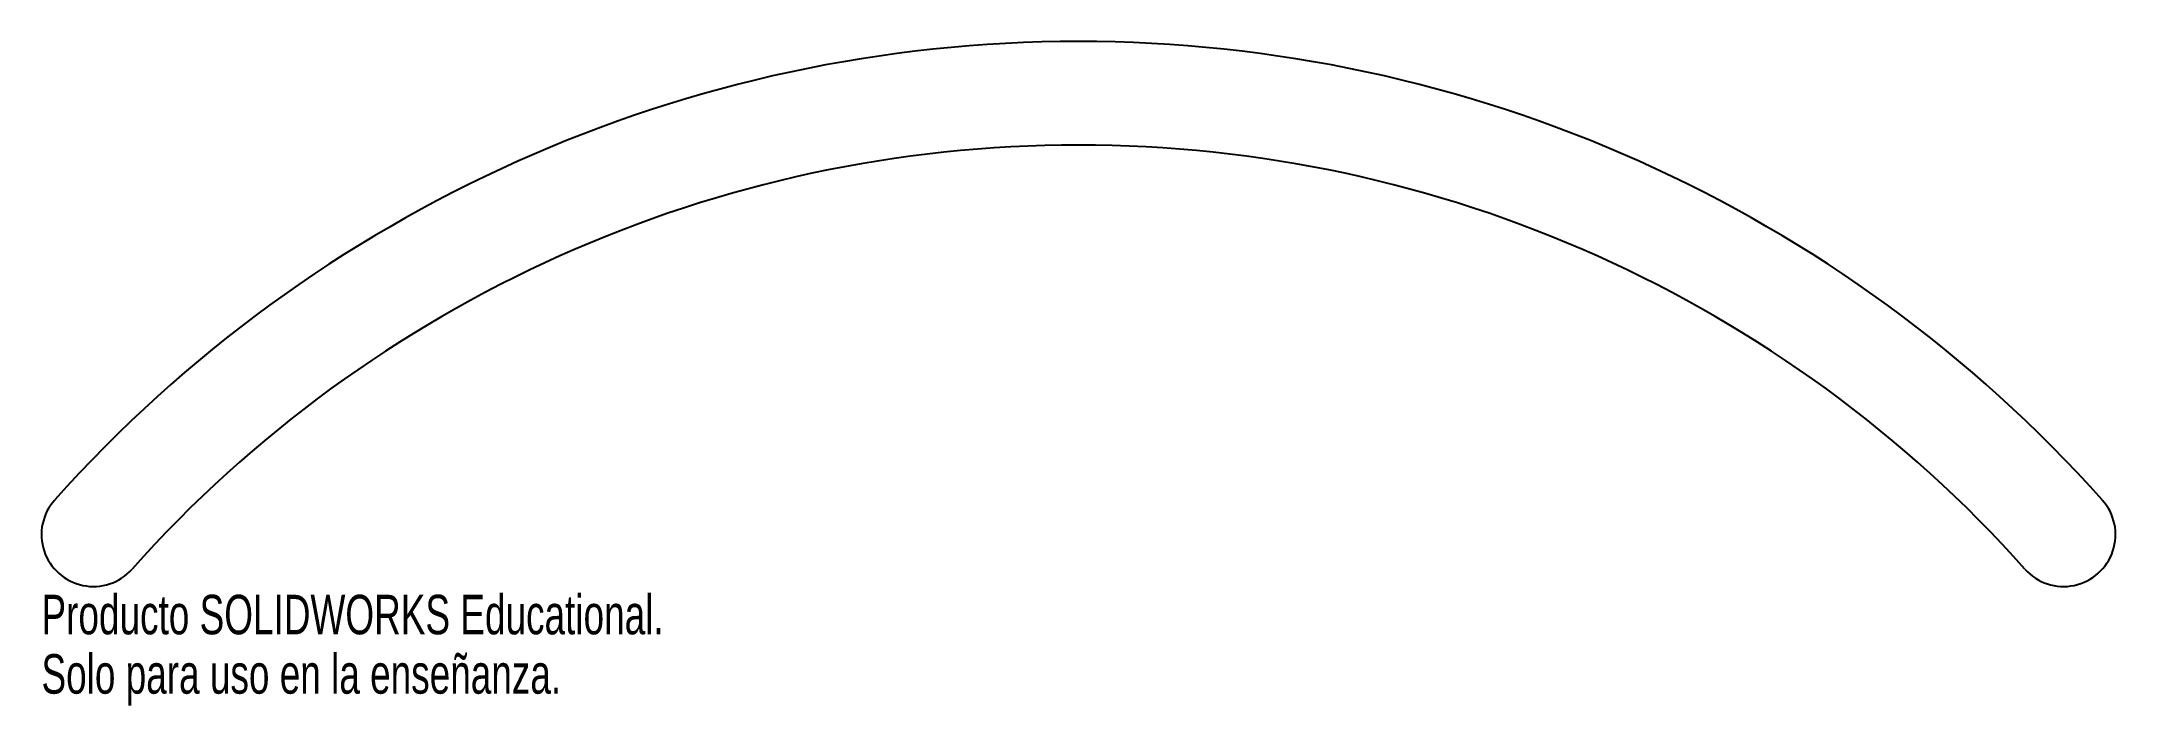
# Model space of a CAD drawing. Header units: inches. Extents: x -5 to 5, y -0.8 to 2.4.
import ezdxf

# ---------------------------------------------------------------- set-up
doc = ezdxf.new("R2010")
doc.units = ezdxf.units.IN
doc.header["$MEASUREMENT"] = 0
doc.styles.add('SLDTEXTSTYLE0', font='TXT', dxfattribs={"width": 0.7})

msp = doc.modelspace()

# ---------------------------------------------------------------- linework, layer by layer
at = {"color": 7, "linetype": 'Continuous', "lineweight": 25}
for centre, radius, start, end in [((0, -4.244), 6.62, 41.7829, 138.2171), ((0, -4.241), 6.118, 41.7623, 138.2377), ((-4.75, 0), 0.25, 138.2171, 318.2377), ((4.75, 0), 0.25, 221.7623, 41.7829)]:
    msp.add_arc(centre, radius, start, end, dxfattribs=at)

# ---------------------------------------------------------------- texts
at = {"color": 7, "linetype": 'Continuous', "char_height": 0.1903, "attachment_point": 1, "style": 'SLDTEXTSTYLE0'}
for s, insert in [('Producto SOLIDWORKS Educational.', (-5, -0.29)), ('Solo para uso en la enseñanza.', (-5, -0.576))]:
    msp.add_mtext(s, dxfattribs=dict(at, insert=insert))

doc.saveas('drawing.dxf')
